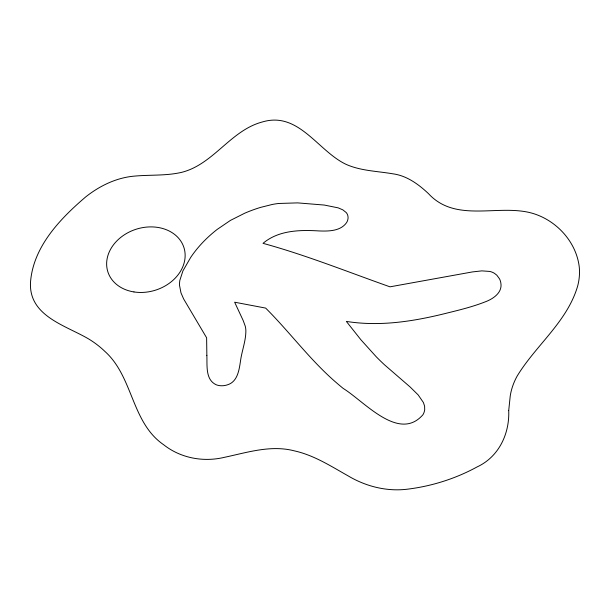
<?xml version="1.0" encoding="UTF-8"?>
<svg xmlns="http://www.w3.org/2000/svg" width="610" height="610" viewBox="0 0 610 610"><rect width="100%" height="100%" fill="white"/><g stroke="black" fill="none" stroke-linecap="round" stroke-linejoin="round"><path stroke-width="0.91" d="M206.859 355.356C207.301 365.26 205.204 379.618 216.1 384.712A14.434 11.552 -17.7 0 0 220.835 385.741A14.701 11.773 -17.7 0 0 227.286 384.879C237.748 381.837 239.189 369.652 240.569 360.525C241.979 350.453 245.96 340.746 245.86 330.483A32.521 26.039 -17.7 0 0 245.235 326.129L243.199 320.57L234.644 302.209L265.663 308.096C290.04 332.419 310.482 360.525 336.712 382.981A354.631 283.963 -17.7 0 0 343.224 388.448C364.406 401.479 398.902 442.334 422.943 414.739A16.485 13.199 -17.7 0 0 424.69 409.76L424.606 406.199L423.416 402.531L418.17 394.922L410.057 386.923L384.567 364.864A340.456 272.609 -17.7 0 1 376.301 356.835L360.914 339.785L346.35 321.409C380.556 326.861 414.914 321.195 448.091 312.8C460.542 309.743 473.04 306.616 485.011 301.935C492.956 299.022 502.686 292.693 500.825 282.88A21.975 17.598 -17.7 0 0 499.468 278.778L496.845 275.209L494.413 273.303A16.6 13.29 -17.7 0 0 489.761 271.435L481.862 270.87L472.437 271.923L389.996 286.83C347.814 271.93 306.22 255.155 263.024 243.337C278.564 230.183 299.922 229.779 319.205 230.946C328.653 231.289 340.571 231.236 346.587 222.612A12.276 9.829 -17.7 0 0 347.898 215.963A11.941 9.562 -17.7 0 0 346.175 212.516L342.828 209.848L338.176 207.858L324.276 205.052L297.611 202.886L278.724 203.473A72.422 57.996 -17.7 0 0 272.38 204.434L260.47 207.423A120.894 96.807 -17.7 0 0 244.732 213.203L230.45 220.393L217.145 229.444A120.391 96.403 -17.7 0 0 202.612 242.589A114.825 91.942 -17.7 0 0 190.686 257.435L182.916 270.909L179.836 280.371A36.417 29.158 -17.7 0 0 179.546 285.48L180.979 292.861L183.656 298.976L206.622 337.795L206.859 355.356M508.717 410.576C509.678 433.718 498.85 456.844 477.142 466.902C455.922 478.499 432.406 486.002 408.425 489.06C387.472 491.896 366.213 486.635 348.157 475.899C330.91 466.185 313.883 455.151 294.272 450.843C270.764 444.728 247.157 452.529 224.244 457.363C203.389 462.342 180.636 458.171 163.701 444.774C131.226 422.501 133.384 376.98 104.958 351.474A120.284 96.311 -17.7 0 0 88.831 339.061C65.705 325.351 28.67 316.171 30.5 282.377C33.115 246.829 59.994 218.853 85.766 196.855C99.819 185.745 116.632 177.579 134.665 176.092C150.456 174.666 166.538 175.962 182.07 172.241C213.774 164.014 230.671 130.372 262.315 121.977C298.664 111.02 317.818 150.967 346.03 164.326C360.662 170.891 376.927 171.097 392.489 173.758C406.618 175.535 418.346 184.128 428.441 193.599C455.029 222.536 495.709 204.846 529.076 212.417C554.665 218.35 576.252 240.775 579.279 267.149A76.692 61.412 -17.7 0 1 577.624 286.174C567.147 321.905 535.87 345.214 517.15 376.08A76.059 60.901 -17.7 0 0 510.219 396.081L508.717 410.576M133.971 291.938A39.924 31.972 -17.7 0 0 184.235 248.606A39.924 31.972 -17.7 0 0 119.446 238.487A39.924 31.972 -17.7 0 0 133.971 291.938"/></g></svg>
